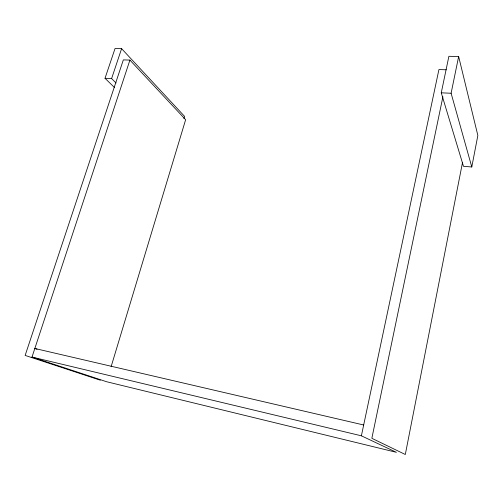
<?xml version="1.0" encoding="UTF-8"?>
<svg xmlns="http://www.w3.org/2000/svg" width="503" height="503" viewBox="0 0 503 503"><rect width="100%" height="100%" fill="white"/><g stroke="black" fill="none" stroke-linecap="round" stroke-linejoin="round"><path stroke-width="0.75" d="M471.789 166.983L477.85 135.445L458.648 56.525L448.89 56.298L441.257 92.822L463.477 166.304L471.789 166.983L451.109 93.244L458.648 56.525M462.515 162.463L405.305 454.498L371.849 438.308L442.904 96.783M100.355 380.211L25.15 355.42L123.342 59.888L129.919 60.09L32.003 357.061L106.573 381.727L396.395 452.323L361.387 435.812L438.924 69.565L446.293 69.791M111.106 366.712L185.645 119.708L129.919 60.09M183.922 118.595L184.588 116.394L121.607 48.659L115.049 48.502L105.014 78.292L114.558 87.597M116.048 82.97L111.603 78.581L121.607 48.659M105.014 78.292L111.603 78.581M441.257 92.822L451.109 93.244M363.682 424.991L34.833 348.478L37.052 349.252M32.003 357.061L361.387 435.812"/></g></svg>
